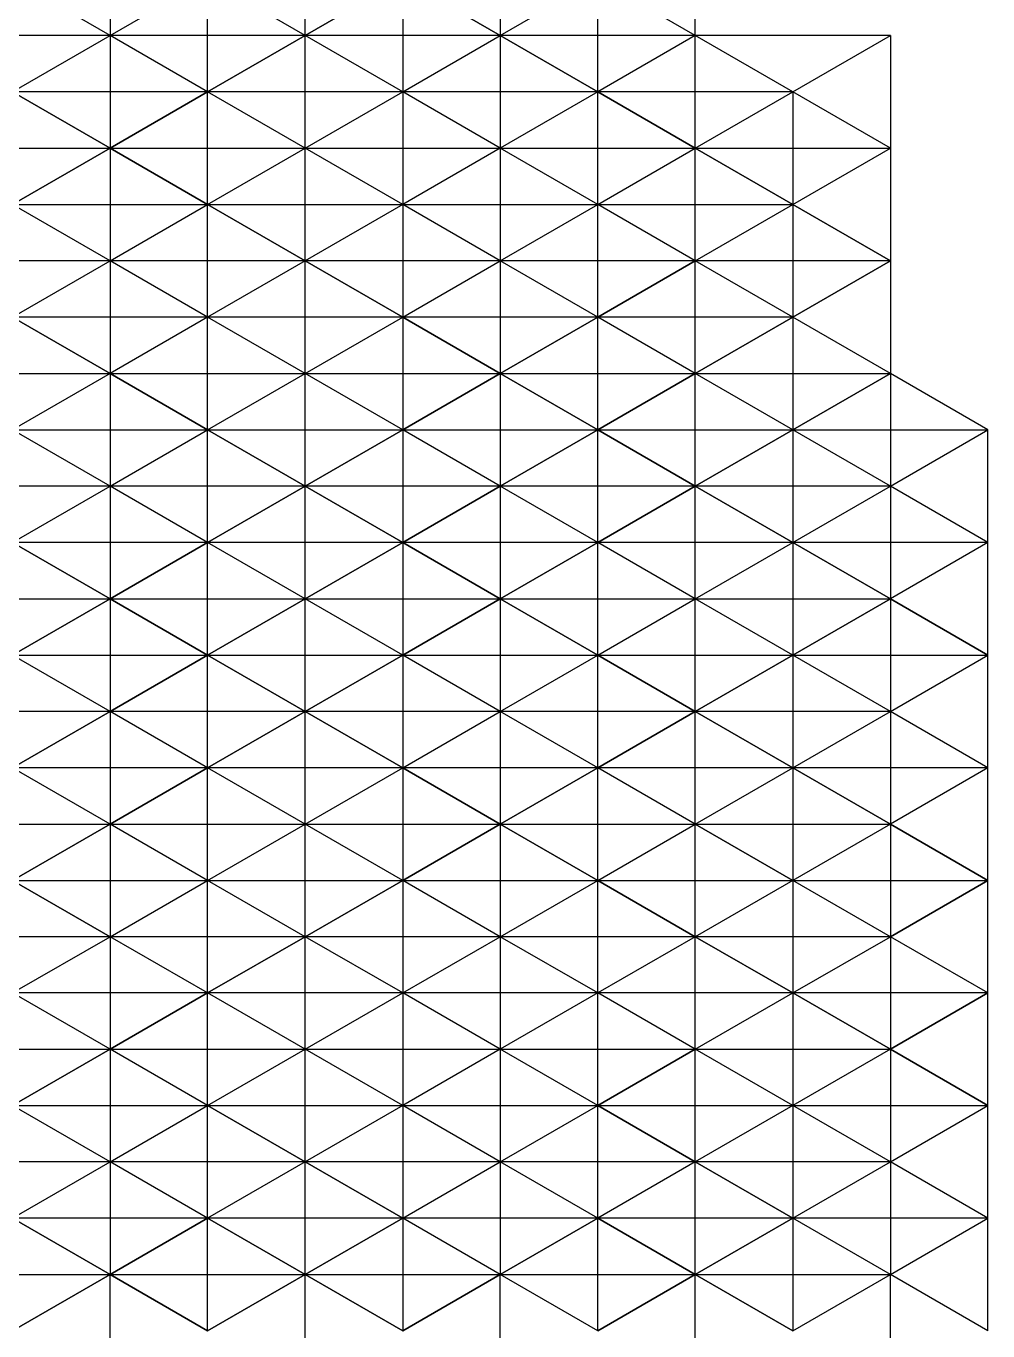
# Model space of a CAD drawing. Header units: millimetres. Extents: x 1123.9 to 1169.6, y 955.4 to 1004.6.
# Drawn here: x 1159.4 to 1169.65, y 979.96 to 993.86 of the extents above; entities that cross this region are included whole.
import ezdxf

# ---------------------------------------------------------------- set-up
doc = ezdxf.new("R2010")
doc.units = ezdxf.units.MM
for name, color, linetype in [('diagonals1', 3, 'Continuous'), ('diagonals2', 2, 'Continuous'), ('Layer1', 7, 'Continuous'), ('Layer2', 4, 'Continuous'), ('Layer3', 6, 'Continuous')]:
    doc.layers.add(name, color=color, linetype=linetype)

msp = doc.modelspace()

# ---------------------------------------------------------------- linework, layer by layer
at = {"layer": 'diagonals1'}
for p, q in [((1160.292, 993.757, 142.516), (1159.253, 994.357, 143.816)), ((1160.292, 993.757, 142.516), (1161.331, 994.357, 144.003)), ((1162.37, 993.757, 142.702), (1161.331, 994.357, 144.003)), ((1163.41, 994.357, 144.218), (1162.37, 993.757, 142.702)), ((1164.449, 993.757, 142.917), (1163.41, 994.357, 144.218)), ((1164.449, 993.757, 142.917), (1165.488, 994.357, 144.462)), ((1166.527, 993.757, 143.161), (1165.488, 994.357, 144.462)), ((1159.253, 993.157, 143.707), (1160.292, 993.757, 142.516)), ((1161.331, 993.157, 143.893), (1160.292, 993.757, 142.516)), ((1162.37, 993.757, 142.702), (1161.331, 993.157, 143.893)), ((1163.41, 993.157, 144.108), (1162.37, 993.757, 142.702)), ((1163.41, 993.157, 144.108), (1164.449, 993.757, 142.917)), ((1165.488, 993.157, 144.352), (1164.449, 993.757, 142.917)), ((1166.527, 993.757, 143.161), (1165.488, 993.157, 144.352)), ((1167.567, 993.157, 144.625), (1166.527, 993.757, 143.161)), ((1167.567, 993.157, 144.625), (1168.606, 993.757, 143.435)), ((1160.292, 992.557, 142.416), (1159.253, 993.157, 143.707)), ((1161.331, 993.157, 143.893), (1160.292, 992.557, 142.416)), ((1162.37, 992.557, 142.602), (1161.331, 993.157, 143.893)), ((1162.37, 992.557, 142.602), (1163.41, 993.157, 144.108)), ((1164.449, 992.557, 142.817), (1163.41, 993.157, 144.108)), ((1165.488, 993.157, 144.352), (1164.449, 992.557, 142.817)), ((1166.527, 992.557, 143.061), (1165.488, 993.157, 144.352)), ((1166.527, 992.557, 143.061), (1167.567, 993.157, 144.625)), ((1168.606, 992.557, 143.334), (1167.567, 993.157, 144.625)), ((1160.292, 992.557, 142.416), (1159.253, 991.957, 143.607)), ((1161.331, 991.957, 143.793), (1160.292, 992.557, 142.416)), ((1161.331, 991.957, 143.793), (1162.37, 992.557, 142.602)), ((1163.41, 991.957, 144.007), (1162.37, 992.557, 142.602)), ((1164.449, 992.557, 142.817), (1163.41, 991.957, 144.007)), ((1165.488, 991.957, 144.251), (1164.449, 992.557, 142.817)), ((1165.488, 991.957, 144.251), (1166.527, 992.557, 143.061)), ((1167.567, 991.957, 144.524), (1166.527, 992.557, 143.061)), ((1167.567, 991.957, 144.524), (1168.606, 992.557, 143.334)), ((1160.292, 991.357, 142.326), (1159.253, 991.957, 143.607)), ((1160.292, 991.357, 142.326), (1161.331, 991.957, 143.793)), ((1162.37, 991.357, 142.511), (1161.331, 991.957, 143.793)), ((1163.41, 991.957, 144.007), (1162.37, 991.357, 142.511)), ((1164.449, 991.357, 142.726), (1163.41, 991.957, 144.007)), ((1164.449, 991.357, 142.726), (1165.488, 991.957, 144.251)), ((1166.527, 991.357, 142.97), (1165.488, 991.957, 144.251)), ((1166.527, 991.357, 142.97), (1167.567, 991.957, 144.524)), ((1168.606, 991.357, 143.243), (1167.567, 991.957, 144.524)), ((1159.253, 990.756, 143.516), (1160.292, 991.357, 142.326)), ((1161.331, 990.756, 143.702), (1160.292, 991.357, 142.326)), ((1162.37, 991.357, 142.511), (1161.331, 990.756, 143.702)), ((1163.41, 990.756, 143.917), (1162.37, 991.357, 142.511)), ((1163.41, 990.756, 143.917), (1164.449, 991.357, 142.726)), ((1165.488, 990.756, 144.16), (1164.449, 991.357, 142.726)), ((1166.527, 991.357, 142.97), (1165.488, 990.756, 144.16)), ((1167.567, 990.756, 144.433), (1166.527, 991.357, 142.97)), ((1167.567, 990.756, 144.433), (1168.606, 991.357, 143.243)), ((1160.292, 990.156, 142.245), (1159.253, 990.756, 143.516)), ((1161.331, 990.756, 143.702), (1160.292, 990.156, 142.245)), ((1162.37, 990.156, 142.43), (1161.331, 990.756, 143.702)), ((1162.37, 990.156, 142.43), (1163.41, 990.756, 143.917)), ((1164.449, 990.156, 142.645), (1163.41, 990.756, 143.917)), ((1165.488, 990.756, 144.16), (1164.449, 990.156, 142.645)), ((1166.527, 990.156, 142.889), (1165.488, 990.756, 144.16)), ((1166.527, 990.156, 142.889), (1167.567, 990.756, 144.433)), ((1168.606, 990.156, 143.161), (1167.567, 990.756, 144.433)), ((1160.292, 990.156, 142.245), (1159.253, 989.556, 143.435)), ((1161.331, 989.556, 143.621), (1160.292, 990.156, 142.245)), ((1161.331, 989.556, 143.621), (1162.37, 990.156, 142.43)), ((1163.41, 989.556, 143.836), (1162.37, 990.156, 142.43)), ((1164.449, 990.156, 142.645), (1163.41, 989.556, 143.836)), ((1165.488, 989.556, 144.079), (1164.449, 990.156, 142.645)), ((1165.488, 989.556, 144.079), (1166.527, 990.156, 142.889)), ((1167.567, 989.556, 144.352), (1166.527, 990.156, 142.889)), ((1168.606, 990.156, 143.161), (1167.567, 989.556, 144.352)), ((1169.645, 989.556, 144.654), (1168.606, 990.156, 143.161)), ((1160.292, 988.956, 142.173), (1159.253, 989.556, 143.435)), ((1160.292, 988.956, 142.173), (1161.331, 989.556, 143.621)), ((1162.37, 988.956, 142.359), (1161.331, 989.556, 143.621)), ((1163.41, 989.556, 143.836), (1162.37, 988.956, 142.359)), ((1164.449, 988.956, 142.573), (1163.41, 989.556, 143.836)), ((1164.449, 988.956, 142.573), (1165.488, 989.556, 144.079)), ((1166.527, 988.956, 142.817), (1165.488, 989.556, 144.079)), ((1167.567, 989.556, 144.352), (1166.527, 988.956, 142.817)), ((1168.606, 988.956, 143.09), (1167.567, 989.556, 144.352)), ((1168.606, 988.956, 143.09), (1169.645, 989.556, 144.654)), ((1159.253, 988.356, 143.364), (1160.292, 988.956, 142.173)), ((1161.331, 988.356, 143.549), (1160.292, 988.956, 142.173)), ((1162.37, 988.956, 142.359), (1161.331, 988.356, 143.549)), ((1163.41, 988.356, 143.764), (1162.37, 988.956, 142.359)), ((1163.41, 988.356, 143.764), (1164.449, 988.956, 142.573)), ((1165.488, 988.356, 144.007), (1164.449, 988.956, 142.573)), ((1166.527, 988.956, 142.817), (1165.488, 988.356, 144.007)), ((1167.567, 988.356, 144.28), (1166.527, 988.956, 142.817)), ((1167.567, 988.356, 144.28), (1168.606, 988.956, 143.09)), ((1169.645, 988.356, 144.582), (1168.606, 988.956, 143.09)), ((1160.292, 987.756, 142.111), (1159.253, 988.356, 143.364)), ((1161.331, 988.356, 143.549), (1160.292, 987.756, 142.111)), ((1162.37, 987.756, 142.297), (1161.331, 988.356, 143.549)), ((1162.37, 987.756, 142.297), (1163.41, 988.356, 143.764)), ((1164.449, 987.756, 142.511), (1163.41, 988.356, 143.764)), ((1165.488, 988.356, 144.007), (1164.449, 987.756, 142.511)), ((1166.527, 987.756, 142.755), (1165.488, 988.356, 144.007)), ((1166.527, 987.756, 142.755), (1167.567, 988.356, 144.28)), ((1168.606, 987.756, 143.027), (1167.567, 988.356, 144.28)), ((1169.645, 988.356, 144.582), (1168.606, 987.756, 143.027)), ((1160.292, 987.756, 142.111), (1159.253, 987.156, 143.302)), ((1161.331, 987.156, 143.488), (1160.292, 987.756, 142.111)), ((1161.331, 987.156, 143.488), (1162.37, 987.756, 142.297)), ((1163.41, 987.156, 143.702), (1162.37, 987.756, 142.297)), ((1164.449, 987.756, 142.511), (1163.41, 987.156, 143.702)), ((1165.488, 987.156, 143.945), (1164.449, 987.756, 142.511)), ((1165.488, 987.156, 143.945), (1166.527, 987.756, 142.755)), ((1167.567, 987.156, 144.218), (1166.527, 987.756, 142.755)), ((1168.606, 987.756, 143.027), (1167.567, 987.156, 144.218)), ((1169.645, 987.156, 144.52), (1168.606, 987.756, 143.027)), ((1160.292, 986.556, 142.059), (1159.253, 987.156, 143.302)), ((1160.292, 986.556, 142.059), (1161.331, 987.156, 143.488)), ((1162.37, 986.556, 142.245), (1161.331, 987.156, 143.488)), ((1163.41, 987.156, 143.702), (1162.37, 986.556, 142.245)), ((1164.449, 986.556, 142.459), (1163.41, 987.156, 143.702)), ((1164.449, 986.556, 142.459), (1165.488, 987.156, 143.945)), ((1166.527, 986.556, 142.702), (1165.488, 987.156, 143.945)), ((1167.567, 987.156, 144.218), (1166.527, 986.556, 142.702)), ((1168.606, 986.556, 142.975), (1167.567, 987.156, 144.218)), ((1168.606, 986.556, 142.975), (1169.645, 987.156, 144.52)), ((1159.253, 985.956, 143.25), (1160.292, 986.556, 142.059)), ((1161.331, 985.956, 143.435), (1160.292, 986.556, 142.059)), ((1162.37, 986.556, 142.245), (1161.331, 985.956, 143.435)), ((1163.41, 985.956, 143.65), (1162.37, 986.556, 142.245)), ((1163.41, 985.956, 143.65), (1164.449, 986.556, 142.459)), ((1165.488, 985.956, 143.893), (1164.449, 986.556, 142.459)), ((1166.527, 986.556, 142.702), (1165.488, 985.956, 143.893)), ((1167.567, 985.956, 144.165), (1166.527, 986.556, 142.702)), ((1167.567, 985.956, 144.165), (1168.606, 986.556, 142.975)), ((1169.645, 985.956, 144.467), (1168.606, 986.556, 142.975)), ((1160.292, 985.356, 142.016), (1159.253, 985.956, 143.25)), ((1161.331, 985.956, 143.435), (1160.292, 985.356, 142.016)), ((1162.37, 985.356, 142.202), (1161.331, 985.956, 143.435)), ((1162.37, 985.356, 142.202), (1163.41, 985.956, 143.65)), ((1164.449, 985.356, 142.416), (1163.41, 985.956, 143.65)), ((1165.488, 985.956, 143.893), (1164.449, 985.356, 142.416)), ((1166.527, 985.356, 142.659), (1165.488, 985.956, 143.893)), ((1166.527, 985.356, 142.659), (1167.567, 985.956, 144.165)), ((1168.606, 985.356, 142.932), (1167.567, 985.956, 144.165)), ((1169.645, 985.956, 144.467), (1168.606, 985.356, 142.932)), ((1160.292, 985.356, 142.016), (1159.253, 984.756, 143.207)), ((1161.331, 984.756, 143.392), (1160.292, 985.356, 142.016)), ((1161.331, 984.756, 143.392), (1162.37, 985.356, 142.202)), ((1163.41, 984.756, 143.607), (1162.37, 985.356, 142.202)), ((1164.449, 985.356, 142.416), (1163.41, 984.756, 143.607)), ((1165.488, 984.756, 143.85), (1164.449, 985.356, 142.416)), ((1165.488, 984.756, 143.85), (1166.527, 985.356, 142.659)), ((1166.527, 985.356, 142.659), (1167.567, 984.756, 144.122)), ((1168.606, 985.356, 142.932), (1167.567, 984.756, 144.122)), ((1169.645, 984.756, 144.424), (1168.606, 985.356, 142.932)), ((1159.253, 984.756, 143.207), (1160.292, 984.156, 141.983)), ((1160.292, 984.156, 141.983), (1161.331, 984.756, 143.392)), ((1162.37, 984.156, 142.168), (1161.331, 984.756, 143.392)), ((1163.41, 984.756, 143.607), (1162.37, 984.156, 142.168)), ((1164.449, 984.156, 142.383), (1163.41, 984.756, 143.607)), ((1164.449, 984.156, 142.383), (1165.488, 984.756, 143.85)), ((1166.527, 984.156, 142.626), (1165.488, 984.756, 143.85)), ((1167.567, 984.756, 144.122), (1166.527, 984.156, 142.626)), ((1168.606, 984.156, 142.898), (1167.567, 984.756, 144.122)), ((1168.606, 984.156, 142.898), (1169.645, 984.756, 144.424)), ((1159.253, 983.556, 143.174), (1160.292, 984.156, 141.983)), ((1161.331, 983.556, 143.359), (1160.292, 984.156, 141.983)), ((1162.37, 984.156, 142.168), (1161.331, 983.556, 143.359)), ((1163.41, 983.556, 143.573), (1162.37, 984.156, 142.168)), ((1163.41, 983.556, 143.573), (1164.449, 984.156, 142.383)), ((1165.488, 983.556, 143.816), (1164.449, 984.156, 142.383)), ((1166.527, 984.156, 142.626), (1165.488, 983.556, 143.816)), ((1167.567, 983.556, 144.089), (1166.527, 984.156, 142.626)), ((1167.567, 983.556, 144.089), (1168.606, 984.156, 142.898)), ((1169.645, 983.556, 144.39), (1168.606, 984.156, 142.898)), ((1160.292, 982.956, 141.959), (1159.253, 983.556, 143.174)), ((1161.331, 983.556, 143.359), (1160.292, 982.956, 141.959)), ((1162.37, 982.956, 142.145), (1161.331, 983.556, 143.359)), ((1162.37, 982.956, 142.145), (1163.41, 983.556, 143.573)), ((1164.449, 982.956, 142.359), (1163.41, 983.556, 143.573)), ((1165.488, 983.556, 143.816), (1164.449, 982.956, 142.359)), ((1166.527, 982.956, 142.602), (1165.488, 983.556, 143.816)), ((1166.527, 982.956, 142.602), (1167.567, 983.556, 144.089)), ((1168.606, 982.956, 142.874), (1167.567, 983.556, 144.089)), ((1168.606, 982.956, 142.874), (1169.645, 983.556, 144.39)), ((1160.292, 982.956, 141.959), (1159.253, 982.356, 143.15)), ((1161.331, 982.356, 143.335), (1160.292, 982.956, 141.959)), ((1161.331, 982.356, 143.335), (1162.37, 982.956, 142.145)), ((1163.41, 982.356, 143.549), (1162.37, 982.956, 142.145)), ((1164.449, 982.956, 142.359), (1163.41, 982.356, 143.549)), ((1165.488, 982.356, 143.793), (1164.449, 982.956, 142.359)), ((1166.527, 982.956, 142.602), (1165.488, 982.356, 143.793)), ((1167.567, 982.356, 144.065), (1166.527, 982.956, 142.602)), ((1168.606, 982.956, 142.874), (1167.567, 982.356, 144.065)), ((1169.645, 982.356, 144.366), (1168.606, 982.956, 142.874)), ((1160.292, 981.756, 141.945), (1159.253, 982.356, 143.15)), ((1160.292, 981.756, 141.945), (1161.331, 982.356, 143.335)), ((1161.331, 982.356, 143.335), (1162.37, 981.756, 142.13)), ((1163.41, 982.356, 143.549), (1162.37, 981.756, 142.13)), ((1164.449, 981.756, 142.345), (1163.41, 982.356, 143.549)), ((1164.449, 981.756, 142.345), (1165.488, 982.356, 143.793)), ((1165.488, 982.356, 143.793), (1166.527, 981.756, 142.588)), ((1167.567, 982.356, 144.065), (1166.527, 981.756, 142.588)), ((1168.606, 981.756, 142.86), (1167.567, 982.356, 144.065)), ((1168.606, 981.756, 142.86), (1169.645, 982.356, 144.366)), ((1159.253, 981.156, 143.136), (1160.292, 981.756, 141.945)), ((1161.331, 981.156, 143.321), (1160.292, 981.756, 141.945)), ((1162.37, 981.756, 142.13), (1161.331, 981.156, 143.321)), ((1162.37, 981.756, 142.13), (1163.41, 981.156, 143.535)), ((1163.41, 981.156, 143.535), (1164.449, 981.756, 142.345)), ((1165.488, 981.156, 143.778), (1164.449, 981.756, 142.345)), ((1166.527, 981.756, 142.588), (1165.488, 981.156, 143.778)), ((1166.527, 981.756, 142.588), (1167.567, 981.156, 144.05)), ((1167.567, 981.156, 144.05), (1168.606, 981.756, 142.86)), ((1169.645, 981.156, 144.352), (1168.606, 981.756, 142.86)), ((1160.292, 980.556, 141.94), (1159.253, 981.156, 143.136)), ((1160.292, 980.556, 141.94), (1161.331, 981.156, 143.321)), ((1161.331, 981.156, 143.321), (1162.37, 980.556, 142.126)), ((1163.41, 981.156, 143.535), (1162.37, 980.556, 142.126)), ((1164.449, 980.556, 142.34), (1163.41, 981.156, 143.535)), ((1164.449, 980.556, 142.34), (1165.488, 981.156, 143.778)), ((1165.488, 981.156, 143.778), (1166.527, 980.556, 142.583)), ((1167.567, 981.156, 144.05), (1166.527, 980.556, 142.583)), ((1168.606, 980.556, 142.855), (1167.567, 981.156, 144.05)), ((1168.606, 980.556, 142.855), (1169.645, 981.156, 144.352)), ((1159.253, 979.956, 143.131), (1160.292, 980.556, 141.94)), ((1161.331, 979.956, 143.316), (1160.292, 980.556, 141.94)), ((1162.37, 980.556, 142.126), (1161.331, 979.956, 143.316)), ((1162.37, 980.556, 142.126), (1163.41, 979.956, 143.53)), ((1163.41, 979.956, 143.53), (1164.449, 980.556, 142.34)), ((1165.488, 979.956, 143.774), (1164.449, 980.556, 142.34)), ((1166.527, 980.556, 142.583), (1165.488, 979.956, 143.774)), ((1166.527, 980.556, 142.583), (1167.567, 979.956, 144.046)), ((1167.567, 979.956, 144.046), (1168.606, 980.556, 142.855)), ((1169.645, 979.956, 144.347), (1168.606, 980.556, 142.855))]:
    msp.add_line(p, q, dxfattribs=at)
at = {"layer": 'diagonals2'}
for p, q in [((1160.292, 993.757, 142.516), (1159.253, 994.357, 141.416)), ((1160.292, 993.757, 142.516), (1161.331, 994.357, 141.603)), ((1162.37, 993.757, 142.702), (1161.331, 994.357, 141.603)), ((1162.37, 993.757, 142.702), (1163.41, 994.357, 141.818)), ((1163.41, 994.357, 141.818), (1164.449, 993.757, 142.917)), ((1164.449, 993.757, 142.917), (1165.488, 994.357, 142.062)), ((1166.527, 993.757, 143.161), (1165.488, 994.357, 142.062)), ((1159.253, 993.157, 141.307), (1160.292, 993.757, 142.516)), ((1161.331, 993.157, 141.493), (1160.292, 993.757, 142.516)), ((1161.331, 993.157, 141.493), (1162.37, 993.757, 142.702)), ((1163.41, 993.157, 141.708), (1162.37, 993.757, 142.702)), ((1163.41, 993.157, 141.708), (1164.449, 993.757, 142.917)), ((1164.449, 993.757, 142.917), (1165.488, 993.157, 141.952)), ((1166.527, 993.757, 143.161), (1165.488, 993.157, 141.952)), ((1167.567, 993.157, 142.225), (1166.527, 993.757, 143.161)), ((1167.567, 993.157, 142.225), (1168.606, 993.757, 143.435)), ((1159.253, 993.157, 141.307), (1160.292, 992.557, 142.416)), ((1160.292, 992.557, 142.416), (1161.331, 993.157, 141.493)), ((1162.37, 992.557, 142.602), (1161.331, 993.157, 141.493)), ((1162.37, 992.557, 142.602), (1163.41, 993.157, 141.708)), ((1164.449, 992.557, 142.817), (1163.41, 993.157, 141.708)), ((1165.488, 993.157, 141.952), (1164.449, 992.557, 142.817)), ((1165.488, 993.157, 141.952), (1166.527, 992.557, 143.061)), ((1166.527, 992.557, 143.061), (1167.567, 993.157, 142.225)), ((1168.606, 992.557, 143.334), (1167.567, 993.157, 142.225)), ((1159.253, 991.957, 141.207), (1160.292, 992.557, 142.416)), ((1160.292, 992.557, 142.416), (1161.331, 991.957, 141.393)), ((1161.331, 991.957, 141.393), (1162.37, 992.557, 142.602)), ((1163.41, 991.957, 141.607), (1162.37, 992.557, 142.602)), ((1164.449, 992.557, 142.817), (1163.41, 991.957, 141.607)), ((1165.488, 991.957, 141.851), (1164.449, 992.557, 142.817)), ((1165.488, 991.957, 141.851), (1166.527, 992.557, 143.061)), ((1166.527, 992.557, 143.061), (1167.567, 991.957, 142.124)), ((1167.567, 991.957, 142.124), (1168.606, 992.557, 143.334)), ((1160.292, 991.357, 142.326), (1159.253, 991.957, 141.207)), ((1160.292, 991.357, 142.326), (1161.331, 991.957, 141.393)), ((1161.331, 991.957, 141.393), (1162.37, 991.357, 142.511)), ((1163.41, 991.957, 141.607), (1162.37, 991.357, 142.511)), ((1164.449, 991.357, 142.726), (1163.41, 991.957, 141.607)), ((1164.449, 991.357, 142.726), (1165.488, 991.957, 141.851)), ((1166.527, 991.357, 142.97), (1165.488, 991.957, 141.851)), ((1166.527, 991.357, 142.97), (1167.567, 991.957, 142.124)), ((1167.567, 991.957, 142.124), (1168.606, 991.357, 143.243)), ((1159.253, 990.756, 141.116), (1160.292, 991.357, 142.326)), ((1161.331, 990.756, 141.302), (1160.292, 991.357, 142.326)), ((1162.37, 991.357, 142.511), (1161.331, 990.756, 141.302)), ((1162.37, 991.357, 142.511), (1163.41, 990.756, 141.517)), ((1163.41, 990.756, 141.517), (1164.449, 991.357, 142.726)), ((1165.488, 990.756, 141.76), (1164.449, 991.357, 142.726)), ((1165.488, 990.756, 141.76), (1166.527, 991.357, 142.97)), ((1167.567, 990.756, 142.033), (1166.527, 991.357, 142.97)), ((1168.606, 991.357, 143.243), (1167.567, 990.756, 142.033)), ((1159.253, 990.756, 141.116), (1160.292, 990.156, 142.245)), ((1161.331, 990.756, 141.302), (1160.292, 990.156, 142.245)), ((1162.37, 990.156, 142.43), (1161.331, 990.756, 141.302)), ((1162.37, 990.156, 142.43), (1163.41, 990.756, 141.517)), ((1163.41, 990.756, 141.517), (1164.449, 990.156, 142.645)), ((1164.449, 990.156, 142.645), (1165.488, 990.756, 141.76)), ((1166.527, 990.156, 142.889), (1165.488, 990.756, 141.76)), ((1167.567, 990.756, 142.033), (1166.527, 990.156, 142.889)), ((1168.606, 990.156, 143.161), (1167.567, 990.756, 142.033)), ((1160.292, 990.156, 142.245), (1159.253, 989.556, 141.035)), ((1160.292, 990.156, 142.245), (1161.331, 989.556, 141.221)), ((1161.331, 989.556, 141.221), (1162.37, 990.156, 142.43)), ((1163.41, 989.556, 141.436), (1162.37, 990.156, 142.43)), ((1163.41, 989.556, 141.436), (1164.449, 990.156, 142.645)), ((1164.449, 990.156, 142.645), (1165.488, 989.556, 141.679)), ((1166.527, 990.156, 142.889), (1165.488, 989.556, 141.679)), ((1167.567, 989.556, 141.952), (1166.527, 990.156, 142.889)), ((1167.567, 989.556, 141.952), (1168.606, 990.156, 143.161)), ((1160.292, 988.956, 142.173), (1159.253, 989.556, 141.035)), ((1160.292, 988.956, 142.173), (1161.331, 989.556, 141.221)), ((1161.331, 989.556, 141.221), (1162.37, 988.956, 142.359)), ((1162.37, 988.956, 142.359), (1163.41, 989.556, 141.436)), ((1164.449, 988.956, 142.573), (1163.41, 989.556, 141.436)), ((1165.488, 989.556, 141.679), (1164.449, 988.956, 142.573)), ((1165.488, 989.556, 141.679), (1166.527, 988.956, 142.817)), ((1166.527, 988.956, 142.817), (1167.567, 989.556, 141.952)), ((1168.606, 988.956, 143.09), (1167.567, 989.556, 141.952)), ((1168.606, 988.956, 143.09), (1169.645, 989.556, 142.254)), ((1159.253, 988.356, 140.964), (1160.292, 988.956, 142.173)), ((1161.331, 988.356, 141.149), (1160.292, 988.956, 142.173)), ((1161.331, 988.356, 141.149), (1162.37, 988.956, 142.359)), ((1162.37, 988.956, 142.359), (1163.41, 988.356, 141.364)), ((1164.449, 988.956, 142.573), (1163.41, 988.356, 141.364)), ((1165.488, 988.356, 141.607), (1164.449, 988.956, 142.573)), ((1165.488, 988.356, 141.607), (1166.527, 988.956, 142.817)), ((1166.527, 988.956, 142.817), (1167.567, 988.356, 141.88)), ((1167.567, 988.356, 141.88), (1168.606, 988.956, 143.09)), ((1169.645, 988.356, 142.182), (1168.606, 988.956, 143.09)), ((1159.253, 988.356, 140.964), (1160.292, 987.756, 142.111)), ((1160.292, 987.756, 142.111), (1161.331, 988.356, 141.149)), ((1162.37, 987.756, 142.297), (1161.331, 988.356, 141.149)), ((1163.41, 988.356, 141.364), (1162.37, 987.756, 142.297)), ((1163.41, 988.356, 141.364), (1164.449, 987.756, 142.511)), ((1164.449, 987.756, 142.511), (1165.488, 988.356, 141.607)), ((1166.527, 987.756, 142.755), (1165.488, 988.356, 141.607)), ((1166.527, 987.756, 142.755), (1167.567, 988.356, 141.88)), ((1167.567, 988.356, 141.88), (1168.606, 987.756, 143.027)), ((1169.645, 988.356, 142.182), (1168.606, 987.756, 143.027)), ((1159.253, 987.156, 140.902), (1160.292, 987.756, 142.111)), ((1160.292, 987.756, 142.111), (1161.331, 987.156, 141.088)), ((1162.37, 987.756, 142.297), (1161.331, 987.156, 141.088)), ((1163.41, 987.156, 141.302), (1162.37, 987.756, 142.297)), ((1163.41, 987.156, 141.302), (1164.449, 987.756, 142.511)), ((1164.449, 987.756, 142.511), (1165.488, 987.156, 141.545)), ((1165.488, 987.156, 141.545), (1166.527, 987.756, 142.755)), ((1167.567, 987.156, 141.818), (1166.527, 987.756, 142.755)), ((1167.567, 987.156, 141.818), (1168.606, 987.756, 143.027)), ((1168.606, 987.756, 143.027), (1169.645, 987.156, 142.12)), ((1160.292, 986.556, 142.059), (1159.253, 987.156, 140.902)), ((1161.331, 987.156, 141.088), (1160.292, 986.556, 142.059)), ((1161.331, 987.156, 141.088), (1162.37, 986.556, 142.245)), ((1162.37, 986.556, 142.245), (1163.41, 987.156, 141.302)), ((1164.449, 986.556, 142.459), (1163.41, 987.156, 141.302)), ((1164.449, 986.556, 142.459), (1165.488, 987.156, 141.545)), ((1165.488, 987.156, 141.545), (1166.527, 986.556, 142.702)), ((1166.527, 986.556, 142.702), (1167.567, 987.156, 141.818)), ((1168.606, 986.556, 142.975), (1167.567, 987.156, 141.818)), ((1168.606, 986.556, 142.975), (1169.645, 987.156, 142.12)), ((1160.292, 986.556, 142.059), (1159.253, 985.956, 140.85)), ((1161.331, 985.956, 141.035), (1160.292, 986.556, 142.059)), ((1161.331, 985.956, 141.035), (1162.37, 986.556, 142.245)), ((1162.37, 986.556, 142.245), (1163.41, 985.956, 141.25)), ((1163.41, 985.956, 141.25), (1164.449, 986.556, 142.459)), ((1165.488, 985.956, 141.493), (1164.449, 986.556, 142.459)), ((1165.488, 985.956, 141.493), (1166.527, 986.556, 142.702)), ((1166.527, 986.556, 142.702), (1167.567, 985.956, 141.765)), ((1167.567, 985.956, 141.765), (1168.606, 986.556, 142.975)), ((1169.645, 985.956, 142.067), (1168.606, 986.556, 142.975)), ((1160.292, 985.356, 142.016), (1159.253, 985.956, 140.85)), ((1160.292, 985.356, 142.016), (1161.331, 985.956, 141.035)), ((1162.37, 985.356, 142.202), (1161.331, 985.956, 141.035)), ((1162.37, 985.356, 142.202), (1163.41, 985.956, 141.25)), ((1163.41, 985.956, 141.25), (1164.449, 985.356, 142.416)), ((1164.449, 985.356, 142.416), (1165.488, 985.956, 141.493)), ((1166.527, 985.356, 142.659), (1165.488, 985.956, 141.493)), ((1166.527, 985.356, 142.659), (1167.567, 985.956, 141.765)), ((1167.567, 985.956, 141.765), (1168.606, 985.356, 142.932)), ((1169.645, 985.956, 142.067), (1168.606, 985.356, 142.932)), ((1159.253, 984.756, 140.807), (1160.292, 985.356, 142.016)), ((1161.331, 984.756, 140.992), (1160.292, 985.356, 142.016)), ((1161.331, 984.756, 140.992), (1162.37, 985.356, 142.202)), ((1163.41, 984.756, 141.207), (1162.37, 985.356, 142.202)), ((1163.41, 984.756, 141.207), (1164.449, 985.356, 142.416)), ((1164.449, 985.356, 142.416), (1165.488, 984.756, 141.45)), ((1165.488, 984.756, 141.45), (1166.527, 985.356, 142.659)), ((1167.567, 984.756, 141.722), (1166.527, 985.356, 142.659)), ((1168.606, 985.356, 142.932), (1167.567, 984.756, 141.722)), ((1168.606, 985.356, 142.932), (1169.645, 984.756, 142.024)), ((1160.292, 984.156, 141.983), (1159.253, 984.756, 140.807)), ((1160.292, 984.156, 141.983), (1161.331, 984.756, 140.992)), ((1162.37, 984.156, 142.168), (1161.331, 984.756, 140.992)), ((1162.37, 984.156, 142.168), (1163.41, 984.756, 141.207)), ((1164.449, 984.156, 142.383), (1163.41, 984.756, 141.207)), ((1164.449, 984.156, 142.383), (1165.488, 984.756, 141.45)), ((1165.488, 984.756, 141.45), (1166.527, 984.156, 142.626)), ((1167.567, 984.756, 141.722), (1166.527, 984.156, 142.626)), ((1168.606, 984.156, 142.898), (1167.567, 984.756, 141.722)), ((1169.645, 984.756, 142.024), (1168.606, 984.156, 142.898)), ((1159.253, 983.556, 140.774), (1160.292, 984.156, 141.983)), ((1161.331, 983.556, 140.959), (1160.292, 984.156, 141.983)), ((1161.331, 983.556, 140.959), (1162.37, 984.156, 142.168)), ((1163.41, 983.556, 141.173), (1162.37, 984.156, 142.168)), ((1163.41, 983.556, 141.173), (1164.449, 984.156, 142.383)), ((1165.488, 983.556, 141.416), (1164.449, 984.156, 142.383)), ((1166.527, 984.156, 142.626), (1165.488, 983.556, 141.416)), ((1166.527, 984.156, 142.626), (1167.567, 983.556, 141.689)), ((1167.567, 983.556, 141.689), (1168.606, 984.156, 142.898)), ((1169.645, 983.556, 141.99), (1168.606, 984.156, 142.898)), ((1160.292, 982.956, 141.959), (1159.253, 983.556, 140.774)), ((1160.292, 982.956, 141.959), (1161.331, 983.556, 140.959)), ((1162.37, 982.956, 142.145), (1161.331, 983.556, 140.959)), ((1162.37, 982.956, 142.145), (1163.41, 983.556, 141.173)), ((1164.449, 982.956, 142.359), (1163.41, 983.556, 141.173)), ((1165.488, 983.556, 141.416), (1164.449, 982.956, 142.359)), ((1166.527, 982.956, 142.602), (1165.488, 983.556, 141.416)), ((1166.527, 982.956, 142.602), (1167.567, 983.556, 141.689)), ((1167.567, 983.556, 141.689), (1168.606, 982.956, 142.874)), ((1169.645, 983.556, 141.99), (1168.606, 982.956, 142.874)), ((1159.253, 982.356, 140.75), (1160.292, 982.956, 141.959)), ((1161.331, 982.356, 140.935), (1160.292, 982.956, 141.959)), ((1161.331, 982.356, 140.935), (1162.37, 982.956, 142.145)), ((1163.41, 982.356, 141.149), (1162.37, 982.956, 142.145)), ((1164.449, 982.956, 142.359), (1163.41, 982.356, 141.149)), ((1165.488, 982.356, 141.393), (1164.449, 982.956, 142.359)), ((1165.488, 982.356, 141.393), (1166.527, 982.956, 142.602)), ((1167.567, 982.356, 141.665), (1166.527, 982.956, 142.602)), ((1168.606, 982.956, 142.874), (1167.567, 982.356, 141.665)), ((1168.606, 982.956, 142.874), (1169.645, 982.356, 141.966)), ((1160.292, 981.756, 141.945), (1159.253, 982.356, 140.75)), ((1160.292, 981.756, 141.945), (1161.331, 982.356, 140.935)), ((1162.37, 981.756, 142.13), (1161.331, 982.356, 140.935)), ((1163.41, 982.356, 141.149), (1162.37, 981.756, 142.13)), ((1164.449, 981.756, 142.345), (1163.41, 982.356, 141.149)), ((1164.449, 981.756, 142.345), (1165.488, 982.356, 141.393)), ((1166.527, 981.756, 142.588), (1165.488, 982.356, 141.393)), ((1167.567, 982.356, 141.665), (1166.527, 981.756, 142.588)), ((1168.606, 981.756, 142.86), (1167.567, 982.356, 141.665)), ((1168.606, 981.756, 142.86), (1169.645, 982.356, 141.966)), ((1159.253, 981.156, 140.736), (1160.292, 981.756, 141.945)), ((1161.331, 981.156, 140.921), (1160.292, 981.756, 141.945)), ((1162.37, 981.756, 142.13), (1161.331, 981.156, 140.921)), ((1163.41, 981.156, 141.135), (1162.37, 981.756, 142.13)), ((1163.41, 981.156, 141.135), (1164.449, 981.756, 142.345)), ((1165.488, 981.156, 141.378), (1164.449, 981.756, 142.345)), ((1166.527, 981.756, 142.588), (1165.488, 981.156, 141.378)), ((1167.567, 981.156, 141.65), (1166.527, 981.756, 142.588)), ((1167.567, 981.156, 141.65), (1168.606, 981.756, 142.86)), ((1169.645, 981.156, 141.952), (1168.606, 981.756, 142.86)), ((1159.253, 981.156, 140.736), (1160.292, 980.556, 141.94)), ((1161.331, 981.156, 140.921), (1160.292, 980.556, 141.94)), ((1162.37, 980.556, 142.126), (1161.331, 981.156, 140.921)), ((1162.37, 980.556, 142.126), (1163.41, 981.156, 141.135)), ((1164.449, 980.556, 142.34), (1163.41, 981.156, 141.135)), ((1165.488, 981.156, 141.378), (1164.449, 980.556, 142.34)), ((1166.527, 980.556, 142.583), (1165.488, 981.156, 141.378)), ((1166.527, 980.556, 142.583), (1167.567, 981.156, 141.65)), ((1168.606, 980.556, 142.855), (1167.567, 981.156, 141.65)), ((1168.606, 980.556, 142.855), (1169.645, 981.156, 141.952)), ((1160.292, 980.556, 141.94), (1159.253, 979.956, 140.731)), ((1160.292, 980.556, 141.94), (1161.331, 979.956, 140.916)), ((1161.331, 979.956, 140.916), (1162.37, 980.556, 142.126)), ((1163.41, 979.956, 141.13), (1162.37, 980.556, 142.126)), ((1164.449, 980.556, 142.34), (1163.41, 979.956, 141.13)), ((1165.488, 979.956, 141.374), (1164.449, 980.556, 142.34)), ((1165.488, 979.956, 141.374), (1166.527, 980.556, 142.583)), ((1167.567, 979.956, 141.646), (1166.527, 980.556, 142.583)), ((1167.567, 979.956, 141.646), (1168.606, 980.556, 142.855)), ((1169.645, 979.956, 141.947), (1168.606, 980.556, 142.855))]:
    msp.add_line(p, q, dxfattribs=at)
at = {"layer": 'Layer1'}
for p, q in [((1161.331, 993.157, 143.893), (1161.331, 994.357, 144.003)), ((1163.41, 994.357, 144.218), (1163.41, 993.157, 144.108)), ((1165.488, 993.157, 144.352), (1165.488, 994.357, 144.462)), ((1161.331, 993.157, 143.893), (1159.253, 993.157, 143.707)), ((1163.41, 993.157, 144.108), (1161.331, 993.157, 143.893)), ((1161.331, 991.957, 143.793), (1161.331, 993.157, 143.893)), ((1165.488, 993.157, 144.352), (1163.41, 993.157, 144.108)), ((1163.41, 993.157, 144.108), (1163.41, 991.957, 144.007)), ((1167.567, 993.157, 144.625), (1165.488, 993.157, 144.352)), ((1165.488, 991.957, 144.251), (1165.488, 993.157, 144.352)), ((1167.567, 993.157, 144.625), (1167.567, 991.957, 144.524)), ((1159.253, 991.957, 143.607), (1161.331, 991.957, 143.793)), ((1161.331, 991.957, 143.793), (1163.41, 991.957, 144.007)), ((1161.331, 990.756, 143.702), (1161.331, 991.957, 143.793)), ((1163.41, 991.957, 144.007), (1165.488, 991.957, 144.251)), ((1163.41, 991.957, 144.007), (1163.41, 990.756, 143.917)), ((1165.488, 991.957, 144.251), (1167.567, 991.957, 144.524)), ((1165.488, 990.756, 144.16), (1165.488, 991.957, 144.251)), ((1167.567, 991.957, 144.524), (1167.567, 990.756, 144.433)), ((1161.331, 990.756, 143.702), (1159.253, 990.756, 143.516)), ((1163.41, 990.756, 143.917), (1161.331, 990.756, 143.702)), ((1161.331, 989.556, 143.621), (1161.331, 990.756, 143.702)), ((1165.488, 990.756, 144.16), (1163.41, 990.756, 143.917)), ((1163.41, 990.756, 143.917), (1163.41, 989.556, 143.836)), ((1167.567, 990.756, 144.433), (1165.488, 990.756, 144.16)), ((1165.488, 989.556, 144.079), (1165.488, 990.756, 144.16)), ((1167.567, 990.756, 144.433), (1167.567, 989.556, 144.352)), ((1159.253, 989.556, 143.435), (1161.331, 989.556, 143.621)), ((1161.331, 989.556, 143.621), (1163.41, 989.556, 143.836)), ((1161.331, 988.356, 143.549), (1161.331, 989.556, 143.621)), ((1163.41, 989.556, 143.836), (1165.488, 989.556, 144.079)), ((1163.41, 989.556, 143.836), (1163.41, 988.356, 143.764)), ((1165.488, 989.556, 144.079), (1167.567, 989.556, 144.352)), ((1165.488, 988.356, 144.007), (1165.488, 989.556, 144.079)), ((1167.567, 989.556, 144.352), (1169.645, 989.556, 144.654)), ((1167.567, 989.556, 144.352), (1167.567, 988.356, 144.28)), ((1169.645, 988.356, 144.582), (1169.645, 989.556, 144.654)), ((1161.331, 988.356, 143.549), (1159.253, 988.356, 143.364)), ((1163.41, 988.356, 143.764), (1161.331, 988.356, 143.549)), ((1161.331, 987.156, 143.488), (1161.331, 988.356, 143.549)), ((1165.488, 988.356, 144.007), (1163.41, 988.356, 143.764)), ((1163.41, 988.356, 143.764), (1163.41, 987.156, 143.702)), ((1167.567, 988.356, 144.28), (1165.488, 988.356, 144.007)), ((1165.488, 987.156, 143.945), (1165.488, 988.356, 144.007)), ((1169.645, 988.356, 144.582), (1167.567, 988.356, 144.28)), ((1167.567, 988.356, 144.28), (1167.567, 987.156, 144.218)), ((1169.645, 987.156, 144.52), (1169.645, 988.356, 144.582)), ((1159.253, 987.156, 143.302), (1161.331, 987.156, 143.488)), ((1161.331, 987.156, 143.488), (1163.41, 987.156, 143.702)), ((1161.331, 985.956, 143.435), (1161.331, 987.156, 143.488)), ((1163.41, 987.156, 143.702), (1165.488, 987.156, 143.945)), ((1163.41, 987.156, 143.702), (1163.41, 985.956, 143.65)), ((1165.488, 987.156, 143.945), (1167.567, 987.156, 144.218)), ((1165.488, 985.956, 143.893), (1165.488, 987.156, 143.945)), ((1167.567, 987.156, 144.218), (1169.645, 987.156, 144.52)), ((1167.567, 987.156, 144.218), (1167.567, 985.956, 144.165)), ((1169.645, 985.956, 144.467), (1169.645, 987.156, 144.52)), ((1161.331, 985.956, 143.435), (1159.253, 985.956, 143.25)), ((1163.41, 985.956, 143.65), (1161.331, 985.956, 143.435)), ((1161.331, 984.756, 143.392), (1161.331, 985.956, 143.435)), ((1165.488, 985.956, 143.893), (1163.41, 985.956, 143.65)), ((1163.41, 985.956, 143.65), (1163.41, 984.756, 143.607)), ((1167.567, 985.956, 144.165), (1165.488, 985.956, 143.893)), ((1165.488, 984.756, 143.85), (1165.488, 985.956, 143.893)), ((1169.645, 985.956, 144.467), (1167.567, 985.956, 144.165)), ((1167.567, 985.956, 144.165), (1167.567, 984.756, 144.122)), ((1169.645, 984.756, 144.424), (1169.645, 985.956, 144.467)), ((1159.253, 984.756, 143.207), (1161.331, 984.756, 143.392)), ((1161.331, 984.756, 143.392), (1163.41, 984.756, 143.607)), ((1161.331, 983.556, 143.359), (1161.331, 984.756, 143.392)), ((1163.41, 984.756, 143.607), (1165.488, 984.756, 143.85)), ((1163.41, 984.756, 143.607), (1163.41, 983.556, 143.573)), ((1165.488, 984.756, 143.85), (1167.567, 984.756, 144.122)), ((1165.488, 983.556, 143.816), (1165.488, 984.756, 143.85)), ((1167.567, 984.756, 144.122), (1169.645, 984.756, 144.424)), ((1167.567, 984.756, 144.122), (1167.567, 983.556, 144.089)), ((1169.645, 983.556, 144.39), (1169.645, 984.756, 144.424)), ((1161.331, 983.556, 143.359), (1159.253, 983.556, 143.174)), ((1163.41, 983.556, 143.573), (1161.331, 983.556, 143.359)), ((1161.331, 982.356, 143.335), (1161.331, 983.556, 143.359)), ((1165.488, 983.556, 143.816), (1163.41, 983.556, 143.573)), ((1163.41, 983.556, 143.573), (1163.41, 982.356, 143.549)), ((1167.567, 983.556, 144.089), (1165.488, 983.556, 143.816)), ((1165.488, 982.356, 143.793), (1165.488, 983.556, 143.816)), ((1169.645, 983.556, 144.39), (1167.567, 983.556, 144.089)), ((1167.567, 983.556, 144.089), (1167.567, 982.356, 144.065)), ((1169.645, 982.356, 144.366), (1169.645, 983.556, 144.39)), ((1159.253, 982.356, 143.15), (1161.331, 982.356, 143.335)), ((1161.331, 982.356, 143.335), (1163.41, 982.356, 143.549)), ((1161.331, 981.156, 143.321), (1161.331, 982.356, 143.335)), ((1163.41, 982.356, 143.549), (1165.488, 982.356, 143.793)), ((1163.41, 982.356, 143.549), (1163.41, 981.156, 143.535)), ((1165.488, 982.356, 143.793), (1167.567, 982.356, 144.065)), ((1165.488, 981.156, 143.778), (1165.488, 982.356, 143.793)), ((1167.567, 982.356, 144.065), (1169.645, 982.356, 144.366)), ((1167.567, 982.356, 144.065), (1167.567, 981.156, 144.05)), ((1169.645, 979.956, 144.347), (1169.645, 982.356, 144.366)), ((1161.331, 981.156, 143.321), (1159.253, 981.156, 143.136)), ((1163.41, 981.156, 143.535), (1161.331, 981.156, 143.321)), ((1161.331, 979.956, 143.316), (1161.331, 981.156, 143.321)), ((1165.488, 981.156, 143.778), (1163.41, 981.156, 143.535)), ((1163.41, 981.156, 143.535), (1163.41, 979.956, 143.53)), ((1167.567, 981.156, 144.05), (1165.488, 981.156, 143.778)), ((1165.488, 979.956, 143.774), (1165.488, 981.156, 143.778)), ((1169.645, 981.156, 144.352), (1167.567, 981.156, 144.05)), ((1167.567, 981.156, 144.05), (1167.567, 979.956, 144.046))]:
    msp.add_line(p, q, dxfattribs=at)
at = {"layer": 'Layer2'}
for p, q in [((1160.292, 994.957, 142.626), (1160.292, 993.757, 142.516)), ((1162.37, 993.757, 142.702), (1162.37, 994.957, 142.812)), ((1164.449, 994.957, 143.027), (1164.449, 993.757, 142.917)), ((1166.527, 993.757, 143.161), (1166.527, 994.957, 143.272)), ((1160.292, 993.757, 142.516), (1158.213, 993.757, 142.359)), ((1162.37, 993.757, 142.702), (1160.292, 993.757, 142.516)), ((1160.292, 993.757, 142.516), (1160.292, 992.557, 142.416)), ((1164.449, 993.757, 142.917), (1162.37, 993.757, 142.702)), ((1162.37, 992.557, 142.602), (1162.37, 993.757, 142.702)), ((1166.527, 993.757, 143.161), (1164.449, 993.757, 142.917)), ((1164.449, 993.757, 142.917), (1164.449, 992.557, 142.817)), ((1168.606, 993.757, 143.435), (1166.527, 993.757, 143.161)), ((1166.527, 992.557, 143.061), (1166.527, 993.757, 143.161)), ((1168.606, 993.757, 143.435), (1168.606, 992.557, 143.334)), ((1158.213, 992.557, 142.259), (1160.292, 992.557, 142.416)), ((1160.292, 992.557, 142.416), (1162.37, 992.557, 142.602)), ((1160.292, 992.557, 142.416), (1160.292, 991.357, 142.326)), ((1162.37, 992.557, 142.602), (1164.449, 992.557, 142.817)), ((1162.37, 991.357, 142.511), (1162.37, 992.557, 142.602)), ((1164.449, 992.557, 142.817), (1166.527, 992.557, 143.061)), ((1164.449, 992.557, 142.817), (1164.449, 991.357, 142.726)), ((1166.527, 992.557, 143.061), (1168.606, 992.557, 143.334)), ((1166.527, 991.357, 142.97), (1166.527, 992.557, 143.061)), ((1168.606, 992.557, 143.334), (1168.606, 991.357, 143.243)), ((1160.292, 991.357, 142.326), (1158.213, 991.357, 142.168)), ((1162.37, 991.357, 142.511), (1160.292, 991.357, 142.326)), ((1160.292, 991.357, 142.326), (1160.292, 990.156, 142.245)), ((1164.449, 991.357, 142.726), (1162.37, 991.357, 142.511)), ((1162.37, 990.156, 142.43), (1162.37, 991.357, 142.511)), ((1166.527, 991.357, 142.97), (1164.449, 991.357, 142.726)), ((1164.449, 991.357, 142.726), (1164.449, 990.156, 142.645)), ((1168.606, 991.357, 143.243), (1166.527, 991.357, 142.97)), ((1166.527, 990.156, 142.889), (1166.527, 991.357, 142.97)), ((1168.606, 991.357, 143.243), (1168.606, 990.156, 143.161)), ((1158.213, 990.156, 142.088), (1160.292, 990.156, 142.245)), ((1160.292, 990.156, 142.245), (1162.37, 990.156, 142.43)), ((1160.292, 990.156, 142.245), (1160.292, 988.956, 142.173)), ((1162.37, 990.156, 142.43), (1164.449, 990.156, 142.645)), ((1162.37, 988.956, 142.359), (1162.37, 990.156, 142.43)), ((1164.449, 990.156, 142.645), (1166.527, 990.156, 142.889)), ((1164.449, 990.156, 142.645), (1164.449, 988.956, 142.573)), ((1166.527, 990.156, 142.889), (1168.606, 990.156, 143.161)), ((1166.527, 988.956, 142.817), (1166.527, 990.156, 142.889)), ((1168.606, 990.156, 143.161), (1168.606, 988.956, 143.09)), ((1160.292, 988.956, 142.173), (1158.213, 988.956, 142.016)), ((1162.37, 988.956, 142.359), (1160.292, 988.956, 142.173)), ((1160.292, 988.956, 142.173), (1160.292, 987.756, 142.111)), ((1164.449, 988.956, 142.573), (1162.37, 988.956, 142.359)), ((1162.37, 987.756, 142.297), (1162.37, 988.956, 142.359)), ((1166.527, 988.956, 142.817), (1164.449, 988.956, 142.573)), ((1164.449, 988.956, 142.573), (1164.449, 987.756, 142.511)), ((1168.606, 988.956, 143.09), (1166.527, 988.956, 142.817)), ((1166.527, 987.756, 142.755), (1166.527, 988.956, 142.817)), ((1168.606, 988.956, 143.09), (1168.606, 987.756, 143.027)), ((1158.213, 987.756, 141.954), (1160.292, 987.756, 142.111)), ((1160.292, 987.756, 142.111), (1162.37, 987.756, 142.297)), ((1160.292, 987.756, 142.111), (1160.292, 986.556, 142.059)), ((1162.37, 987.756, 142.297), (1164.449, 987.756, 142.511)), ((1162.37, 986.556, 142.245), (1162.37, 987.756, 142.297)), ((1164.449, 987.756, 142.511), (1166.527, 987.756, 142.755)), ((1164.449, 987.756, 142.511), (1164.449, 986.556, 142.459)), ((1166.527, 987.756, 142.755), (1168.606, 987.756, 143.027)), ((1166.527, 986.556, 142.702), (1166.527, 987.756, 142.755)), ((1168.606, 987.756, 143.027), (1168.606, 986.556, 142.975)), ((1160.292, 986.556, 142.059), (1158.213, 986.556, 141.902)), ((1162.37, 986.556, 142.245), (1160.292, 986.556, 142.059)), ((1160.292, 986.556, 142.059), (1160.292, 985.356, 142.016)), ((1164.449, 986.556, 142.459), (1162.37, 986.556, 142.245)), ((1162.37, 985.356, 142.202), (1162.37, 986.556, 142.245)), ((1166.527, 986.556, 142.702), (1164.449, 986.556, 142.459)), ((1164.449, 986.556, 142.459), (1164.449, 985.356, 142.416)), ((1168.606, 986.556, 142.975), (1166.527, 986.556, 142.702)), ((1166.527, 985.356, 142.659), (1166.527, 986.556, 142.702)), ((1168.606, 986.556, 142.975), (1168.606, 985.356, 142.932)), ((1158.213, 985.356, 141.859), (1160.292, 985.356, 142.016)), ((1160.292, 985.356, 142.016), (1162.37, 985.356, 142.202)), ((1160.292, 985.356, 142.016), (1160.292, 984.156, 141.983)), ((1162.37, 985.356, 142.202), (1164.449, 985.356, 142.416)), ((1162.37, 984.156, 142.168), (1162.37, 985.356, 142.202)), ((1164.449, 985.356, 142.416), (1166.527, 985.356, 142.659)), ((1164.449, 985.356, 142.416), (1164.449, 984.156, 142.383)), ((1166.527, 985.356, 142.659), (1168.606, 985.356, 142.932)), ((1166.527, 984.156, 142.626), (1166.527, 985.356, 142.659)), ((1168.606, 985.356, 142.932), (1168.606, 984.156, 142.898)), ((1160.292, 984.156, 141.983), (1158.213, 984.156, 141.826)), ((1162.37, 984.156, 142.168), (1160.292, 984.156, 141.983)), ((1160.292, 984.156, 141.983), (1160.292, 982.956, 141.959)), ((1164.449, 984.156, 142.383), (1162.37, 984.156, 142.168)), ((1162.37, 982.956, 142.145), (1162.37, 984.156, 142.168)), ((1166.527, 984.156, 142.626), (1164.449, 984.156, 142.383)), ((1164.449, 984.156, 142.383), (1164.449, 982.956, 142.359)), ((1168.606, 984.156, 142.898), (1166.527, 984.156, 142.626)), ((1166.527, 982.956, 142.602), (1166.527, 984.156, 142.626)), ((1168.606, 984.156, 142.898), (1168.606, 982.956, 142.874)), ((1158.213, 982.956, 141.803), (1160.292, 982.956, 141.959)), ((1160.292, 982.956, 141.959), (1162.37, 982.956, 142.145)), ((1160.292, 982.956, 141.959), (1160.292, 981.756, 141.945)), ((1162.37, 982.956, 142.145), (1164.449, 982.956, 142.359)), ((1162.37, 981.756, 142.13), (1162.37, 982.956, 142.145)), ((1164.449, 982.956, 142.359), (1166.527, 982.956, 142.602)), ((1164.449, 982.956, 142.359), (1164.449, 981.756, 142.345)), ((1166.527, 982.956, 142.602), (1168.606, 982.956, 142.874)), ((1166.527, 981.756, 142.588), (1166.527, 982.956, 142.602)), ((1168.606, 982.956, 142.874), (1168.606, 981.756, 142.86)), ((1160.292, 981.756, 141.945), (1158.213, 981.756, 141.788)), ((1162.37, 981.756, 142.13), (1160.292, 981.756, 141.945)), ((1160.292, 981.756, 141.945), (1160.292, 980.556, 141.94)), ((1164.449, 981.756, 142.345), (1162.37, 981.756, 142.13)), ((1162.37, 980.556, 142.126), (1162.37, 981.756, 142.13)), ((1166.527, 981.756, 142.588), (1164.449, 981.756, 142.345)), ((1164.449, 981.756, 142.345), (1164.449, 980.556, 142.34)), ((1168.606, 981.756, 142.86), (1166.527, 981.756, 142.588)), ((1166.527, 980.556, 142.583), (1166.527, 981.756, 142.588)), ((1168.606, 981.756, 142.86), (1168.606, 980.556, 142.855)), ((1158.213, 980.556, 141.784), (1160.292, 980.556, 141.94)), ((1160.292, 980.556, 141.94), (1162.37, 980.556, 142.126)), ((1160.292, 979.356, 141.94), (1160.292, 980.556, 141.94)), ((1162.37, 980.556, 142.126), (1164.449, 980.556, 142.34)), ((1162.37, 979.356, 142.126), (1162.37, 980.556, 142.126)), ((1164.449, 980.556, 142.34), (1166.527, 980.556, 142.583)), ((1164.449, 979.356, 142.34), (1164.449, 980.556, 142.34)), ((1166.527, 980.556, 142.583), (1168.606, 980.556, 142.855)), ((1166.527, 979.356, 142.583), (1166.527, 980.556, 142.583)), ((1168.606, 979.356, 142.855), (1168.606, 980.556, 142.855))]:
    msp.add_line(p, q, dxfattribs=at)
at = {"layer": 'Layer3'}
for p, q in [((1161.331, 993.157, 141.493), (1161.331, 994.357, 141.603)), ((1163.41, 994.357, 141.818), (1163.41, 993.157, 141.708)), ((1165.488, 993.157, 141.952), (1165.488, 994.357, 142.062)), ((1161.331, 993.157, 141.493), (1159.253, 993.157, 141.307)), ((1163.41, 993.157, 141.708), (1161.331, 993.157, 141.493)), ((1161.331, 991.957, 141.393), (1161.331, 993.157, 141.493)), ((1165.488, 993.157, 141.952), (1163.41, 993.157, 141.708)), ((1163.41, 993.157, 141.708), (1163.41, 991.957, 141.607)), ((1167.567, 993.157, 142.225), (1165.488, 993.157, 141.952)), ((1165.488, 991.957, 141.851), (1165.488, 993.157, 141.952)), ((1167.567, 993.157, 142.225), (1167.567, 991.957, 142.124)), ((1159.253, 991.957, 141.207), (1161.331, 991.957, 141.393)), ((1161.331, 991.957, 141.393), (1163.41, 991.957, 141.607)), ((1161.331, 990.756, 141.302), (1161.331, 991.957, 141.393)), ((1163.41, 991.957, 141.607), (1165.488, 991.957, 141.851)), ((1163.41, 991.957, 141.607), (1163.41, 990.756, 141.517)), ((1165.488, 991.957, 141.851), (1167.567, 991.957, 142.124)), ((1165.488, 990.756, 141.76), (1165.488, 991.957, 141.851)), ((1167.567, 991.957, 142.124), (1167.567, 990.756, 142.033)), ((1161.331, 990.756, 141.302), (1159.253, 990.756, 141.116)), ((1163.41, 990.756, 141.517), (1161.331, 990.756, 141.302)), ((1161.331, 989.556, 141.221), (1161.331, 990.756, 141.302)), ((1165.488, 990.756, 141.76), (1163.41, 990.756, 141.517)), ((1163.41, 990.756, 141.517), (1163.41, 989.556, 141.436)), ((1167.567, 990.756, 142.033), (1165.488, 990.756, 141.76)), ((1165.488, 989.556, 141.679), (1165.488, 990.756, 141.76)), ((1167.567, 990.756, 142.033), (1167.567, 989.556, 141.952)), ((1159.253, 989.556, 141.035), (1161.331, 989.556, 141.221)), ((1161.331, 989.556, 141.221), (1163.41, 989.556, 141.436)), ((1161.331, 988.356, 141.149), (1161.331, 989.556, 141.221)), ((1163.41, 989.556, 141.436), (1165.488, 989.556, 141.679)), ((1163.41, 989.556, 141.436), (1163.41, 988.356, 141.364)), ((1165.488, 989.556, 141.679), (1167.567, 989.556, 141.952)), ((1165.488, 988.356, 141.607), (1165.488, 989.556, 141.679)), ((1167.567, 989.556, 141.952), (1169.645, 989.556, 142.254)), ((1167.567, 989.556, 141.952), (1167.567, 988.356, 141.88)), ((1169.645, 988.356, 142.182), (1169.645, 989.556, 142.254)), ((1161.331, 988.356, 141.149), (1159.253, 988.356, 140.964)), ((1163.41, 988.356, 141.364), (1161.331, 988.356, 141.149)), ((1161.331, 987.156, 141.088), (1161.331, 988.356, 141.149)), ((1165.488, 988.356, 141.607), (1163.41, 988.356, 141.364)), ((1163.41, 988.356, 141.364), (1163.41, 987.156, 141.302)), ((1167.567, 988.356, 141.88), (1165.488, 988.356, 141.607)), ((1165.488, 987.156, 141.545), (1165.488, 988.356, 141.607)), ((1169.645, 988.356, 142.182), (1167.567, 988.356, 141.88)), ((1167.567, 988.356, 141.88), (1167.567, 987.156, 141.818)), ((1169.645, 987.156, 142.12), (1169.645, 988.356, 142.182)), ((1159.253, 987.156, 140.902), (1161.331, 987.156, 141.088)), ((1161.331, 987.156, 141.088), (1163.41, 987.156, 141.302)), ((1161.331, 985.956, 141.035), (1161.331, 987.156, 141.088)), ((1163.41, 987.156, 141.302), (1165.488, 987.156, 141.545)), ((1163.41, 987.156, 141.302), (1163.41, 985.956, 141.25)), ((1165.488, 987.156, 141.545), (1167.567, 987.156, 141.818)), ((1165.488, 985.956, 141.493), (1165.488, 987.156, 141.545)), ((1167.567, 987.156, 141.818), (1169.645, 987.156, 142.12)), ((1167.567, 987.156, 141.818), (1167.567, 985.956, 141.765)), ((1169.645, 985.956, 142.067), (1169.645, 987.156, 142.12)), ((1161.331, 985.956, 141.035), (1159.253, 985.956, 140.85)), ((1163.41, 985.956, 141.25), (1161.331, 985.956, 141.035)), ((1161.331, 984.756, 140.992), (1161.331, 985.956, 141.035)), ((1165.488, 985.956, 141.493), (1163.41, 985.956, 141.25)), ((1163.41, 985.956, 141.25), (1163.41, 984.756, 141.207)), ((1167.567, 985.956, 141.765), (1165.488, 985.956, 141.493)), ((1165.488, 984.756, 141.45), (1165.488, 985.956, 141.493)), ((1169.645, 985.956, 142.067), (1167.567, 985.956, 141.765)), ((1167.567, 985.956, 141.765), (1167.567, 984.756, 141.722)), ((1169.645, 984.756, 142.024), (1169.645, 985.956, 142.067)), ((1159.253, 984.756, 140.807), (1161.331, 984.756, 140.992)), ((1161.331, 984.756, 140.992), (1163.41, 984.756, 141.207)), ((1161.331, 983.556, 140.959), (1161.331, 984.756, 140.992)), ((1163.41, 984.756, 141.207), (1165.488, 984.756, 141.45)), ((1163.41, 984.756, 141.207), (1163.41, 983.556, 141.173)), ((1165.488, 984.756, 141.45), (1167.567, 984.756, 141.722)), ((1165.488, 983.556, 141.416), (1165.488, 984.756, 141.45)), ((1167.567, 984.756, 141.722), (1169.645, 984.756, 142.024)), ((1167.567, 984.756, 141.722), (1167.567, 983.556, 141.689)), ((1169.645, 983.556, 141.99), (1169.645, 984.756, 142.024)), ((1161.331, 983.556, 140.959), (1159.253, 983.556, 140.774)), ((1163.41, 983.556, 141.173), (1161.331, 983.556, 140.959)), ((1161.331, 982.356, 140.935), (1161.331, 983.556, 140.959)), ((1165.488, 983.556, 141.416), (1163.41, 983.556, 141.173)), ((1163.41, 983.556, 141.173), (1163.41, 982.356, 141.149)), ((1167.567, 983.556, 141.689), (1165.488, 983.556, 141.416)), ((1165.488, 982.356, 141.393), (1165.488, 983.556, 141.416)), ((1169.645, 983.556, 141.99), (1167.567, 983.556, 141.689)), ((1167.567, 983.556, 141.689), (1167.567, 982.356, 141.665)), ((1169.645, 982.356, 141.966), (1169.645, 983.556, 141.99)), ((1159.253, 982.356, 140.75), (1161.331, 982.356, 140.935)), ((1161.331, 982.356, 140.935), (1163.41, 982.356, 141.149)), ((1161.331, 981.156, 140.921), (1161.331, 982.356, 140.935)), ((1163.41, 982.356, 141.149), (1165.488, 982.356, 141.393)), ((1163.41, 982.356, 141.149), (1163.41, 981.156, 141.135)), ((1165.488, 982.356, 141.393), (1167.567, 982.356, 141.665)), ((1165.488, 981.156, 141.378), (1165.488, 982.356, 141.393)), ((1167.567, 982.356, 141.665), (1169.645, 982.356, 141.966)), ((1167.567, 982.356, 141.665), (1167.567, 981.156, 141.65)), ((1169.645, 979.956, 141.947), (1169.645, 982.356, 141.966)), ((1161.331, 981.156, 140.921), (1159.253, 981.156, 140.736)), ((1163.41, 981.156, 141.135), (1161.331, 981.156, 140.921)), ((1161.331, 979.956, 140.916), (1161.331, 981.156, 140.921)), ((1165.488, 981.156, 141.378), (1163.41, 981.156, 141.135)), ((1163.41, 981.156, 141.135), (1163.41, 979.956, 141.13)), ((1167.567, 981.156, 141.65), (1165.488, 981.156, 141.378)), ((1165.488, 979.956, 141.374), (1165.488, 981.156, 141.378)), ((1169.645, 981.156, 141.952), (1167.567, 981.156, 141.65)), ((1167.567, 981.156, 141.65), (1167.567, 979.956, 141.646))]:
    msp.add_line(p, q, dxfattribs=at)

doc.saveas('drawing.dxf')
